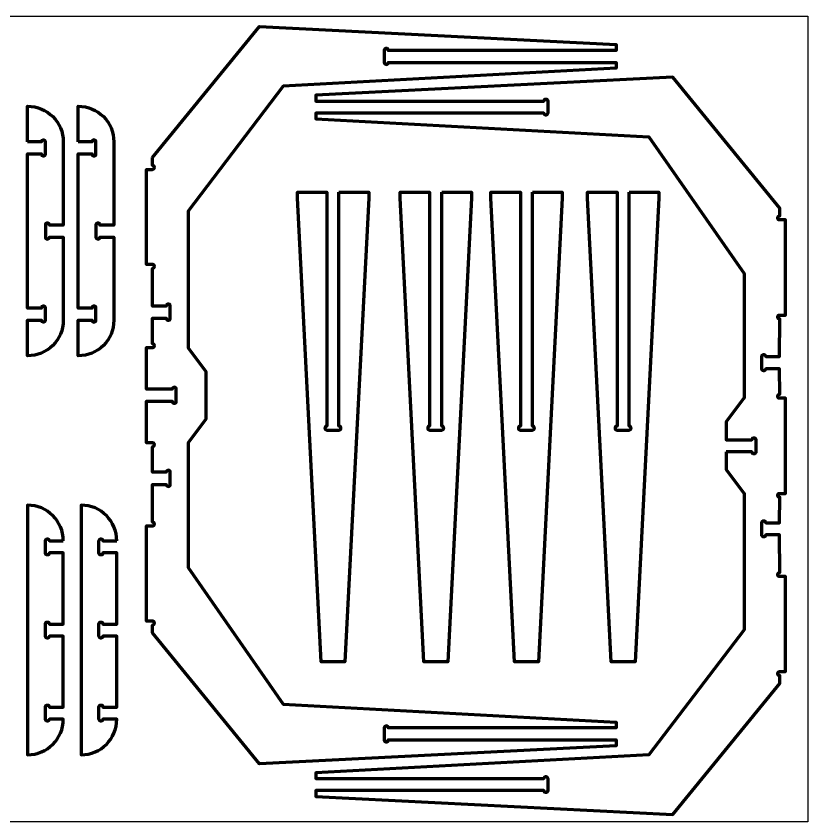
# Model space of a CAD drawing. Header units: inches. Extents: x -1115 to 1325, y -462 to 759.
# Drawn here: x 127 to 1325, y -462 to 759 of the extents above; entities that cross this region are included whole.
import ezdxf

# ---------------------------------------------------------------- set-up
doc = ezdxf.new("R2010")
doc.units = ezdxf.units.IN
doc.header["$MEASUREMENT"] = 0
doc.layers.add('02_6MM_TOOL_THROUGH_OUTSIDE', color=7, linetype='Continuous')
doc.layers.add('03_BOARD_18MM_BIRCH_PLY', color=7, linetype='Continuous')

# ---------------------------------------------------------------- blocks, each defined once
blk = doc.blocks.new('block 4')
at = {"layer": '03_BOARD_18MM_BIRCH_PLY', "color": 168, "lineweight": 25, "true_color": 0x101110}
blk.add_lwpolyline([(1325.4, -461.6), (-1115.1, -461.6), (-1115.1, 758.6), (1325.4, 758.6), (1325.4, -461.6)], dxfattribs=at)
blk = doc.blocks.new('block 3')
at = {"layer": '03_BOARD_18MM_BIRCH_PLY'}
blk.add_blockref('block 4', (0, 0), dxfattribs=at)
blk = doc.blocks.new('block 2')
at = {"layer": '03_BOARD_18MM_BIRCH_PLY'}
blk.add_blockref('block 3', (0, 0), dxfattribs=at)
blk = doc.blocks.new('block 7')
at = {"layer": '03_BOARD_18MM_BIRCH_PLY', "color": 168, "lineweight": 25, "true_color": 0x101110}
blk.add_lwpolyline([(1325.4, -461.6), (-1115.1, -461.6), (-1115.1, 758.6), (1325.4, 758.6), (1325.4, -461.6)], dxfattribs=at)
blk = doc.blocks.new('block 6')
at = {"layer": '03_BOARD_18MM_BIRCH_PLY'}
blk.add_blockref('block 7', (0, 0), dxfattribs=at)
blk = doc.blocks.new('block 5')
at = {"layer": '03_BOARD_18MM_BIRCH_PLY'}
blk.add_blockref('block 6', (0, 0), dxfattribs=at)
blk = doc.blocks.new('block 10')
at = {"layer": '02_6MM_TOOL_THROUGH_OUTSIDE', "color": 7, "lineweight": 140, "true_color": 0xffffff}
blk.add_open_spline([(1054.7, 491.8), (1054.7, 491.8), (1054.7, 137.7), (1054.7, 137.7), (1056.4, 137.7), (1057.7, 136.4), (1057.7, 134.7), (1057.7, 133.1), (1056.4, 131.7), (1054.7, 131.7), (1054.7, 131.7), (1054.7, 131.7), (1054.7, 131.7), (1054.7, 131.7), (1036.4, 131.7), (1036.4, 131.7), (1036.4, 131.7), (1036.4, 131.7), (1036.4, 131.7), (1034.8, 131.7), (1033.4, 133.1), (1033.4, 134.7), (1033.4, 136.4), (1034.8, 137.7), (1036.4, 137.7), (1036.4, 137.7), (1036.4, 491.8), (1036.4, 491.8), (1036.4, 491.8), (991.7, 491.8), (991.7, 491.8), (991.7, 491.8), (991.7, 482.8), (991.7, 482.8), (991.7, 482.8), (1027.7, -219.3), (1027.7, -219.3), (1027.7, -219.3), (1063.7, -219.3), (1063.7, -219.3), (1063.7, -219.3), (1099.7, 482.8), (1099.7, 482.8), (1099.7, 482.8), (1099.7, 491.8), (1099.7, 491.8), (1099.7, 491.8), (1054.7, 491.8), (1054.7, 491.8)], degree=3, knots=[0, 0, 0, 0, 1, 1, 1, 2, 2, 2, 3, 3, 3, 4, 4, 4, 5, 5, 5, 6, 6, 6, 7, 7, 7, 8, 8, 8, 9, 9, 9, 10, 10, 10, 11, 11, 11, 12, 12, 12, 13, 13, 13, 14, 14, 14, 15, 15, 15, 16, 16, 16, 16], dxfattribs=at)
blk = doc.blocks.new('block 9')
at = {"layer": '02_6MM_TOOL_THROUGH_OUTSIDE'}
blk.add_blockref('block 10', (0, 0), dxfattribs=at)
blk = doc.blocks.new('block 8')
at = {"layer": '02_6MM_TOOL_THROUGH_OUTSIDE'}
blk.add_blockref('block 9', (0, 0), dxfattribs=at)
blk = doc.blocks.new('block 13')
at = {"layer": '02_6MM_TOOL_THROUGH_OUTSIDE', "color": 7, "lineweight": 140, "true_color": 0xffffff}
blk.add_open_spline([(908.3, 491.8), (908.3, 491.8), (908.3, 137.7), (908.3, 137.7), (910, 137.7), (911.3, 136.4), (911.3, 134.7), (911.3, 133.1), (910, 131.7), (908.3, 131.7), (908.3, 131.7), (908.3, 131.7), (908.3, 131.7), (908.3, 131.7), (890, 131.7), (890, 131.7), (890, 131.7), (890, 131.7), (890, 131.7), (888.3, 131.7), (887, 133.1), (887, 134.7), (887, 136.4), (888.3, 137.7), (890, 137.7), (890, 137.7), (890, 491.8), (890, 491.8), (890, 491.8), (845.3, 491.8), (845.3, 491.8), (845.3, 491.8), (845.3, 482.8), (845.3, 482.8), (845.3, 482.8), (881.3, -219.3), (881.3, -219.3), (881.3, -219.3), (917.3, -219.3), (917.3, -219.3), (917.3, -219.3), (953.3, 482.8), (953.3, 482.8), (953.3, 482.8), (953.3, 491.8), (953.3, 491.8), (953.3, 491.8), (908.3, 491.8), (908.3, 491.8)], degree=3, knots=[0, 0, 0, 0, 1, 1, 1, 2, 2, 2, 3, 3, 3, 4, 4, 4, 5, 5, 5, 6, 6, 6, 7, 7, 7, 8, 8, 8, 9, 9, 9, 10, 10, 10, 11, 11, 11, 12, 12, 12, 13, 13, 13, 14, 14, 14, 15, 15, 15, 16, 16, 16, 16], dxfattribs=at)
blk = doc.blocks.new('block 12')
at = {"layer": '02_6MM_TOOL_THROUGH_OUTSIDE'}
blk.add_blockref('block 13', (0, 0), dxfattribs=at)
blk = doc.blocks.new('block 11')
at = {"layer": '02_6MM_TOOL_THROUGH_OUTSIDE'}
blk.add_blockref('block 12', (0, 0), dxfattribs=at)
blk = doc.blocks.new('block 16')
at = {"layer": '02_6MM_TOOL_THROUGH_OUTSIDE', "color": 7, "lineweight": 140, "true_color": 0xffffff}
blk.add_open_spline([(771, 491.8), (771, 491.8), (771, 137.7), (771, 137.7), (772.7, 137.7), (774, 136.4), (774, 134.7), (774, 133.1), (772.7, 131.7), (771, 131.7), (771, 131.7), (771, 131.7), (771, 131.7), (771, 131.7), (752.7, 131.7), (752.7, 131.7), (752.7, 131.7), (752.7, 131.7), (752.7, 131.7), (751.1, 131.7), (749.7, 133.1), (749.7, 134.7), (749.7, 136.4), (751.1, 137.7), (752.7, 137.7), (752.7, 137.7), (752.7, 491.8), (752.7, 491.8), (752.7, 491.8), (708, 491.8), (708, 491.8), (708, 491.8), (708, 482.8), (708, 482.8), (708, 482.8), (744, -219.3), (744, -219.3), (744, -219.3), (780, -219.3), (780, -219.3), (780, -219.3), (816, 482.8), (816, 482.8), (816, 482.8), (816, 491.8), (816, 491.8), (816, 491.8), (771, 491.8), (771, 491.8)], degree=3, knots=[0, 0, 0, 0, 1, 1, 1, 2, 2, 2, 3, 3, 3, 4, 4, 4, 5, 5, 5, 6, 6, 6, 7, 7, 7, 8, 8, 8, 9, 9, 9, 10, 10, 10, 11, 11, 11, 12, 12, 12, 13, 13, 13, 14, 14, 14, 15, 15, 15, 16, 16, 16, 16], dxfattribs=at)
blk = doc.blocks.new('block 15')
at = {"layer": '02_6MM_TOOL_THROUGH_OUTSIDE'}
blk.add_blockref('block 16', (0, 0), dxfattribs=at)
blk = doc.blocks.new('block 14')
at = {"layer": '02_6MM_TOOL_THROUGH_OUTSIDE'}
blk.add_blockref('block 15', (0, 0), dxfattribs=at)
blk = doc.blocks.new('block 19')
at = {"layer": '02_6MM_TOOL_THROUGH_OUTSIDE', "color": 7, "lineweight": 140, "true_color": 0xffffff}
blk.add_open_spline([(615.4, 491.8), (615.4, 491.8), (615.4, 137.7), (615.4, 137.7), (617.1, 137.7), (618.4, 136.4), (618.4, 134.7), (618.4, 133.1), (617.1, 131.7), (615.4, 131.7), (615.4, 131.7), (615.4, 131.7), (615.4, 131.7), (615.4, 131.7), (597.1, 131.7), (597.1, 131.7), (597.1, 131.7), (597.1, 131.7), (597.1, 131.7), (595.5, 131.7), (594.1, 133.1), (594.1, 134.7), (594.1, 136.4), (595.5, 137.7), (597.1, 137.7), (597.1, 137.7), (597.1, 491.8), (597.1, 491.8), (597.1, 491.8), (552.4, 491.8), (552.4, 491.8), (552.4, 491.8), (552.4, 482.8), (552.4, 482.8), (552.4, 482.8), (588.4, -219.3), (588.4, -219.3), (588.4, -219.3), (624.4, -219.3), (624.4, -219.3), (624.4, -219.3), (660.4, 482.8), (660.4, 482.8), (660.4, 482.8), (660.4, 491.8), (660.4, 491.8), (660.4, 491.8), (615.4, 491.8), (615.4, 491.8)], degree=3, knots=[0, 0, 0, 0, 1, 1, 1, 2, 2, 2, 3, 3, 3, 4, 4, 4, 5, 5, 5, 6, 6, 6, 7, 7, 7, 8, 8, 8, 9, 9, 9, 10, 10, 10, 11, 11, 11, 12, 12, 12, 13, 13, 13, 14, 14, 14, 15, 15, 15, 16, 16, 16, 16], dxfattribs=at)
blk = doc.blocks.new('block 18')
at = {"layer": '02_6MM_TOOL_THROUGH_OUTSIDE'}
blk.add_blockref('block 19', (0, 0), dxfattribs=at)
blk = doc.blocks.new('block 17')
at = {"layer": '02_6MM_TOOL_THROUGH_OUTSIDE'}
blk.add_blockref('block 18', (0, 0), dxfattribs=at)
blk = doc.blocks.new('block 21')
at = {"layer": '02_6MM_TOOL_THROUGH_OUTSIDE', "color": 7, "lineweight": 140, "true_color": 0xffffff}
blk.add_open_spline([(332.9, 544.6), (332.9, 544.6), (332.9, 532.6), (332.9, 532.6), (334.6, 532.6), (335.9, 531.3), (335.9, 529.6), (335.9, 528), (334.6, 526.6), (332.9, 526.6), (332.9, 526.6), (323.9, 526.6), (323.9, 526.6), (323.9, 526.6), (323.9, 382.6), (323.9, 382.6), (323.9, 382.6), (332.9, 382.6), (332.9, 382.6), (334.6, 382.6), (335.9, 381.3), (335.9, 379.6), (335.9, 377.9), (334.6, 376.6), (332.9, 376.6), (332.9, 376.6), (333, 319.5), (333, 319.5), (333, 319.5), (354, 319.5), (354, 319.5), (354, 321.2), (355.4, 322.5), (357, 322.5), (358.7, 322.5), (360, 321.2), (360, 319.5), (360, 319.5), (360, 301.2), (360, 301.2), (360, 299.6), (358.7, 298.2), (357, 298.2), (355.4, 298.2), (354, 299.6), (354, 301.2), (354, 301.2), (333, 301.2), (333, 301.2), (333, 301.2), (332.9, 262.6), (332.9, 262.6), (334.6, 262.6), (335.9, 261.2), (335.9, 259.6), (335.9, 257.9), (334.6, 256.6), (332.9, 256.6), (332.9, 256.6), (323.9, 256.6), (323.9, 256.6), (323.9, 256.6), (323.9, 193.6), (323.9, 193.6), (323.9, 193.6), (363, 193.6), (363, 193.6), (363, 195.2), (364.4, 196.6), (366, 196.6), (367.7, 196.6), (369, 195.2), (369, 193.6), (369, 193.6), (369, 175.3), (369, 175.3), (369, 173.6), (367.7, 172.3), (366, 172.3), (364.4, 172.3), (363, 173.6), (363, 175.3), (363, 175.3), (323.9, 175.3), (323.9, 175.3), (323.9, 175.3), (323.9, 112.5), (323.9, 112.5), (323.9, 112.5), (332.9, 112.5), (332.9, 112.5), (334.6, 112.5), (335.9, 111.2), (335.9, 109.5), (335.9, 107.9), (334.6, 106.5), (332.9, 106.5), (332.9, 106.5), (333, 67.8), (333, 67.8), (333, 67.8), (354, 67.8), (354, 67.8), (354, 69.5), (355.4, 70.8), (357, 70.8), (358.7, 70.8), (360, 69.5), (360, 67.8), (360, 67.8), (360, 49.5), (360, 49.5), (360, 47.8), (358.7, 46.5), (357, 46.5), (355.4, 46.5), (354, 47.8), (354, 49.5), (354, 49.5), (333, 49.5), (333, 49.5), (333, 49.5), (332.9, -7.5), (332.9, -7.5), (334.6, -7.5), (335.9, -8.8), (335.9, -10.5), (335.9, -12.1), (334.6, -13.5), (332.9, -13.5), (332.9, -13.5), (323.9, -13.5), (323.9, -13.5), (323.9, -13.5), (323.9, -157.5), (323.9, -157.5), (323.9, -157.5), (332.9, -157.5), (332.9, -157.5), (334.6, -157.5), (335.9, -158.8), (335.9, -160.5), (335.9, -162.2), (334.6, -163.5), (332.9, -163.5), (332.9, -163.5), (332.9, -175.5), (332.9, -175.5), (332.9, -175.5), (495, -373.5), (495, -373.5), (495, -373.5), (1035.1, -346.5), (1035.1, -346.5), (1035.1, -346.5), (1035.1, -337.5), (1035.1, -337.5), (1035.1, -337.5), (690, -337.5), (690, -337.5), (690, -339.2), (688.7, -340.5), (687, -340.5), (685.4, -340.5), (684, -339.2), (684, -337.5), (684, -337.5), (684, -319.2), (684, -319.2), (684, -317.6), (685.4, -316.2), (687, -316.2), (688.7, -316.2), (690, -317.6), (690, -319.2), (690, -319.2), (1035.1, -319.2), (1035.1, -319.2), (1035.1, -319.2), (1035.1, -310.5), (1035.1, -310.5), (1035.1, -310.5), (531, -283.5), (531, -283.5), (531, -283.5), (387, -76.6), (387, -76.6), (387, -76.6), (387, 112.5), (387, 112.5), (387, 112.5), (387, 112.5), (387, 112.5), (387, 112.5), (414, 148.5), (414, 148.5), (414, 148.5), (414, 220.5), (414, 220.5), (414, 220.5), (387, 256.4), (387, 256.4), (387, 256.4), (387, 256.4), (387, 256.4), (387, 256.4), (387, 463.5), (387, 463.5), (387, 463.5), (531, 652.7), (531, 652.7), (531, 652.7), (1035.1, 679.7), (1035.1, 679.7), (1035.1, 679.7), (1035.1, 688.4), (1035.1, 688.4), (1035.1, 688.4), (690, 688.4), (690, 688.4), (690, 686.7), (688.7, 685.4), (687, 685.4), (685.4, 685.4), (684, 686.7), (684, 688.4), (684, 688.4), (684, 706.7), (684, 706.7), (684, 708.3), (685.4, 709.7), (687, 709.7), (688.7, 709.7), (690, 708.3), (690, 706.7), (690, 706.7), (1035.1, 706.7), (1035.1, 706.7), (1035.1, 706.7), (1035.1, 715.7), (1035.1, 715.7), (1035.1, 715.7), (495, 742.7), (495, 742.7), (495, 742.7), (332.9, 544.6), (332.9, 544.6)], degree=3, knots=[0, 0, 0, 0, 1, 1, 1, 2, 2, 2, 3, 3, 3, 4, 4, 4, 5, 5, 5, 6, 6, 6, 7, 7, 7, 8, 8, 8, 9, 9, 9, 10, 10, 10, 11, 11, 11, 12, 12, 12, 13, 13, 13, 14, 14, 14, 15, 15, 15, 16, 16, 16, 17, 17, 17, 18, 18, 18, 19, 19, 19, 20, 20, 20, 21, 21, 21, 22, 22, 22, 23, 23, 23, 24, 24, 24, 25, 25, 25, 26, 26, 26, 27, 27, 27, 28, 28, 28, 29, 29, 29, 30, 30, 30, 31, 31, 31, 32, 32, 32, 33, 33, 33, 34, 34, 34, 35, 35, 35, 36, 36, 36, 37, 37, 37, 38, 38, 38, 39, 39, 39, 40, 40, 40, 41, 41, 41, 42, 42, 42, 43, 43, 43, 44, 44, 44, 45, 45, 45, 46, 46, 46, 47, 47, 47, 48, 48, 48, 49, 49, 49, 50, 50, 50, 51, 51, 51, 52, 52, 52, 53, 53, 53, 54, 54, 54, 55, 55, 55, 56, 56, 56, 57, 57, 57, 58, 58, 58, 59, 59, 59, 60, 60, 60, 61, 61, 61, 62, 62, 62, 63, 63, 63, 64, 64, 64, 65, 65, 65, 66, 66, 66, 67, 67, 67, 68, 68, 68, 69, 69, 69, 70, 70, 70, 71, 71, 71, 72, 72, 72, 73, 73, 73, 74, 74, 74, 75, 75, 75, 76, 76, 76, 77, 77, 77, 78, 78, 78, 79, 79, 79, 80, 80, 80, 81, 81, 81, 82, 82, 82, 82], dxfattribs=at)
blk = doc.blocks.new('block 22')
at = {"layer": '02_6MM_TOOL_THROUGH_OUTSIDE', "color": 7, "lineweight": 140, "true_color": 0xffffff}
blk.add_open_spline([(1201.6, 98.7), (1201.6, 98.7), (1240.7, 98.7), (1240.7, 98.7), (1240.7, 97), (1242, 95.7), (1243.7, 95.7), (1245.3, 95.7), (1246.7, 97), (1246.7, 98.7), (1246.7, 98.7), (1246.7, 117), (1246.7, 117), (1246.7, 118.6), (1245.3, 120), (1243.7, 120), (1242, 120), (1240.7, 118.6), (1240.7, 117), (1240.7, 117), (1201.6, 117), (1201.6, 117), (1201.6, 117), (1201.6, 144), (1201.6, 144), (1201.6, 144), (1228.6, 180), (1228.6, 180), (1228.6, 180), (1228.7, 180), (1228.7, 180), (1228.7, 180), (1228.7, 369.1), (1228.7, 369.1), (1228.7, 369.1), (1084.6, 576), (1084.6, 576), (1084.6, 576), (580.5, 603), (580.5, 603), (580.5, 603), (580.5, 611.7), (580.5, 611.7), (580.5, 611.7), (925.6, 611.7), (925.6, 611.7), (925.6, 610.1), (927, 608.7), (928.6, 608.7), (930.3, 608.7), (931.6, 610.1), (931.6, 611.7), (931.6, 611.7), (931.6, 630), (931.6, 630), (931.6, 631.7), (930.3, 633), (928.6, 633), (927, 633), (925.6, 631.7), (925.6, 630), (925.6, 630), (580.5, 630), (580.5, 630), (580.5, 630), (580.5, 639), (580.5, 639), (580.5, 639), (1120.7, 666), (1120.7, 666), (1120.7, 666), (1282.7, 468), (1282.7, 468), (1282.7, 468), (1282.7, 456), (1282.7, 456), (1281, 456), (1279.7, 454.7), (1279.7, 453), (1279.7, 451.3), (1281, 450), (1282.7, 450), (1282.7, 450), (1291.7, 450), (1291.7, 450), (1291.7, 450), (1291.7, 306), (1291.7, 306), (1291.7, 306), (1282.7, 306), (1282.7, 306), (1281, 306), (1279.7, 304.6), (1279.7, 303), (1279.7, 301.3), (1281, 300), (1282.7, 300), (1282.7, 300), (1282.6, 243), (1282.6, 243), (1282.6, 243), (1261.6, 243), (1261.6, 243), (1261.6, 244.7), (1260.3, 246), (1258.6, 246), (1256.9, 246), (1255.6, 244.7), (1255.6, 243), (1255.6, 243), (1255.6, 224.7), (1255.6, 224.7), (1255.6, 223), (1256.9, 221.7), (1258.6, 221.7), (1260.3, 221.7), (1261.6, 223), (1261.6, 224.7), (1261.6, 224.7), (1282.6, 224.7), (1282.6, 224.7), (1282.6, 224.7), (1282.7, 186), (1282.7, 186), (1281, 186), (1279.7, 184.6), (1279.7, 183), (1279.7, 181.3), (1281, 179.9), (1282.7, 179.9), (1282.7, 179.9), (1291.7, 179.9), (1291.7, 179.9), (1291.7, 179.9), (1291.7, 35.9), (1291.7, 35.9), (1291.7, 35.9), (1282.7, 35.9), (1282.7, 35.9), (1281, 35.9), (1279.7, 34.6), (1279.7, 32.9), (1279.7, 31.3), (1281, 29.9), (1282.7, 29.9), (1282.7, 29.9), (1282.6, -8.7), (1282.6, -8.7), (1282.6, -8.7), (1261.6, -8.7), (1261.6, -8.7), (1261.6, -7.1), (1260.3, -5.7), (1258.6, -5.7), (1256.9, -5.7), (1255.6, -7.1), (1255.6, -8.7), (1255.6, -8.7), (1255.6, -27), (1255.6, -27), (1255.6, -28.7), (1256.9, -30), (1258.6, -30), (1260.3, -30), (1261.6, -28.7), (1261.6, -27), (1261.6, -27), (1282.6, -27), (1282.6, -27), (1282.6, -27), (1282.7, -84.1), (1282.7, -84.1), (1281, -84.1), (1279.7, -85.4), (1279.7, -87.1), (1279.7, -88.8), (1281, -90.1), (1282.7, -90.1), (1282.7, -90.1), (1291.7, -90.1), (1291.7, -90.1), (1291.7, -90.1), (1291.7, -234.1), (1291.7, -234.1), (1291.7, -234.1), (1282.7, -234.1), (1282.7, -234.1), (1281, -234.1), (1279.7, -235.5), (1279.7, -237.1), (1279.7, -238.8), (1281, -240.1), (1282.7, -240.1), (1282.7, -240.1), (1282.7, -252.1), (1282.7, -252.1), (1282.7, -252.1), (1120.7, -450.2), (1120.7, -450.2), (1120.7, -450.2), (580.5, -423.2), (580.5, -423.2), (580.5, -423.2), (580.5, -414.2), (580.5, -414.2), (580.5, -414.2), (925.6, -414.2), (925.6, -414.2), (925.6, -415.8), (927, -417.2), (928.6, -417.2), (930.3, -417.2), (931.6, -415.8), (931.6, -414.2), (931.6, -414.2), (931.6, -395.9), (931.6, -395.9), (931.6, -394.2), (930.3, -392.9), (928.6, -392.9), (927, -392.9), (925.6, -394.2), (925.6, -395.9), (925.6, -395.9), (580.5, -395.9), (580.5, -395.9), (580.5, -395.9), (580.5, -387.2), (580.5, -387.2), (580.5, -387.2), (1084.6, -360.2), (1084.6, -360.2), (1084.6, -360.2), (1228.7, -171), (1228.7, -171), (1228.7, -171), (1228.7, 36.1), (1228.7, 36.1), (1228.7, 36.1), (1228.6, 36.1), (1228.6, 36.1), (1228.6, 36.1), (1201.6, 72), (1201.6, 72), (1201.6, 72), (1201.6, 98.7), (1201.6, 98.7)], degree=3, knots=[0, 0, 0, 0, 1, 1, 1, 2, 2, 2, 3, 3, 3, 4, 4, 4, 5, 5, 5, 6, 6, 6, 7, 7, 7, 8, 8, 8, 9, 9, 9, 10, 10, 10, 11, 11, 11, 12, 12, 12, 13, 13, 13, 14, 14, 14, 15, 15, 15, 16, 16, 16, 17, 17, 17, 18, 18, 18, 19, 19, 19, 20, 20, 20, 21, 21, 21, 22, 22, 22, 23, 23, 23, 24, 24, 24, 25, 25, 25, 26, 26, 26, 27, 27, 27, 28, 28, 28, 29, 29, 29, 30, 30, 30, 31, 31, 31, 32, 32, 32, 33, 33, 33, 34, 34, 34, 35, 35, 35, 36, 36, 36, 37, 37, 37, 38, 38, 38, 39, 39, 39, 40, 40, 40, 41, 41, 41, 42, 42, 42, 43, 43, 43, 44, 44, 44, 45, 45, 45, 46, 46, 46, 47, 47, 47, 48, 48, 48, 49, 49, 49, 50, 50, 50, 51, 51, 51, 52, 52, 52, 53, 53, 53, 54, 54, 54, 55, 55, 55, 56, 56, 56, 57, 57, 57, 58, 58, 58, 59, 59, 59, 60, 60, 60, 61, 61, 61, 62, 62, 62, 63, 63, 63, 64, 64, 64, 65, 65, 65, 66, 66, 66, 67, 67, 67, 68, 68, 68, 69, 69, 69, 70, 70, 70, 71, 71, 71, 72, 72, 72, 73, 73, 73, 74, 74, 74, 75, 75, 75, 76, 76, 76, 77, 77, 77, 78, 78, 78, 79, 79, 79, 80, 80, 80, 81, 81, 81, 82, 82, 82, 82], dxfattribs=at)
blk = doc.blocks.new('block 23')
at = {"layer": '02_6MM_TOOL_THROUGH_OUTSIDE', "color": 7, "lineweight": 140, "true_color": 0xffffff}
blk.add_open_spline([(198, -36), (198, -36), (177, -36), (177, -36), (177, -34.4), (175.7, -33), (174, -33), (172.3, -33), (171, -34.4), (171, -36), (171, -36), (171, -54.3), (171, -54.3), (171, -56), (172.3, -57.3), (174, -57.3), (175.7, -57.3), (177, -56), (177, -54.3), (177, -54.3), (198, -54.3), (198, -54.3), (198, -54.3), (198, -162), (198, -162), (198, -162), (176.9, -162), (176.9, -162), (176.9, -160.4), (175.6, -159), (173.9, -159), (172.3, -159), (170.9, -160.4), (170.9, -162), (170.9, -162), (170.9, -180.3), (170.9, -180.3), (170.9, -182), (172.3, -183.3), (173.9, -183.3), (175.6, -183.3), (176.9, -182), (176.9, -180.3), (176.9, -180.3), (198, -180.3), (198, -180.3), (198, -180.3), (198, -287.7), (198, -287.7), (198, -287.7), (177, -287.7), (177, -287.7), (177, -286.1), (175.7, -284.7), (174, -284.7), (172.3, -284.7), (171, -286.1), (171, -287.7), (171, -287.7), (171, -306), (171, -306), (171, -307.7), (172.3, -309), (174, -309), (175.7, -309), (177, -307.7), (177, -306), (177, -306), (198, -306), (198, -306), (198, -335.9), (173.8, -360), (144, -360), (144, -360), (144, 18), (144, 18), (173.8, 18), (198, -6.2), (198, -36)], degree=3, knots=[0, 0, 0, 0, 1, 1, 1, 2, 2, 2, 3, 3, 3, 4, 4, 4, 5, 5, 5, 6, 6, 6, 7, 7, 7, 8, 8, 8, 9, 9, 9, 10, 10, 10, 11, 11, 11, 12, 12, 12, 13, 13, 13, 14, 14, 14, 15, 15, 15, 16, 16, 16, 17, 17, 17, 18, 18, 18, 19, 19, 19, 20, 20, 20, 21, 21, 21, 22, 22, 22, 23, 23, 23, 24, 24, 24, 25, 25, 25, 26, 26, 26, 26], dxfattribs=at)
blk = doc.blocks.new('block 24')
at = {"layer": '02_6MM_TOOL_THROUGH_OUTSIDE', "color": 7, "lineweight": 140, "true_color": 0xffffff}
blk.add_open_spline([(279, -36), (279, -36), (258, -36), (258, -36), (258, -34.4), (256.7, -33), (255, -33), (253.4, -33), (252, -34.4), (252, -36), (252, -36), (252, -54.3), (252, -54.3), (252, -56), (253.4, -57.3), (255, -57.3), (256.7, -57.3), (258, -56), (258, -54.3), (258, -54.3), (279, -54.3), (279, -54.3), (279, -54.3), (279, -162), (279, -162), (279, -162), (257.9, -162), (257.9, -162), (257.9, -160.4), (256.6, -159), (254.9, -159), (253.3, -159), (251.9, -160.4), (251.9, -162), (251.9, -162), (251.9, -180.3), (251.9, -180.3), (251.9, -182), (253.3, -183.3), (254.9, -183.3), (256.6, -183.3), (257.9, -182), (257.9, -180.3), (257.9, -180.3), (279, -180.3), (279, -180.3), (279, -180.3), (279, -287.7), (279, -287.7), (279, -287.7), (258, -287.7), (258, -287.7), (258, -286.1), (256.7, -284.7), (255, -284.7), (253.4, -284.7), (252, -286.1), (252, -287.7), (252, -287.7), (252, -306), (252, -306), (252, -307.7), (253.4, -309), (255, -309), (256.7, -309), (258, -307.7), (258, -306), (258, -306), (279, -306), (279, -306), (279, -335.9), (254.8, -360), (225, -360), (225, -360), (225, 18), (225, 18), (254.8, 18), (279, -6.2), (279, -36)], degree=3, knots=[0, 0, 0, 0, 1, 1, 1, 2, 2, 2, 3, 3, 3, 4, 4, 4, 5, 5, 5, 6, 6, 6, 7, 7, 7, 8, 8, 8, 9, 9, 9, 10, 10, 10, 11, 11, 11, 12, 12, 12, 13, 13, 13, 14, 14, 14, 15, 15, 15, 16, 16, 16, 17, 17, 17, 18, 18, 18, 19, 19, 19, 20, 20, 20, 21, 21, 21, 22, 22, 22, 23, 23, 23, 24, 24, 24, 25, 25, 25, 26, 26, 26, 26], dxfattribs=at)
blk = doc.blocks.new('block 25')
at = {"layer": '02_6MM_TOOL_THROUGH_OUTSIDE', "color": 7, "lineweight": 140, "true_color": 0xffffff}
blk.add_open_spline([(144, 568.2), (144, 568.2), (165, 568.2), (165, 568.2), (165, 569.9), (166.3, 571.2), (168, 571.2), (169.7, 571.2), (171, 569.9), (171, 568.2), (171, 568.2), (171, 549.9), (171, 549.9), (171, 548.3), (169.7, 546.9), (168, 546.9), (166.3, 546.9), (165, 548.3), (165, 549.9), (165, 549.9), (144, 549.9), (144, 549.9), (144, 549.9), (144, 316.5), (144, 316.5), (144, 316.5), (165, 316.5), (165, 316.5), (165, 318.2), (166.3, 319.5), (168, 319.5), (169.7, 319.5), (171, 318.2), (171, 316.5), (171, 316.5), (171, 298.2), (171, 298.2), (171, 296.6), (169.7, 295.2), (168, 295.2), (166.3, 295.2), (165, 296.6), (165, 298.2), (165, 298.2), (144, 298.2), (144, 298.2), (144, 298.2), (144, 244.2), (144, 244.2), (173.8, 244.2), (198, 268.4), (198, 298.2), (198, 298.2), (198, 423.9), (198, 423.9), (198, 423.9), (176.9, 423.9), (176.9, 423.9), (176.9, 422.3), (175.6, 420.9), (173.9, 420.9), (172.3, 420.9), (170.9, 422.3), (170.9, 423.9), (170.9, 423.9), (170.9, 442.2), (170.9, 442.2), (170.9, 443.9), (172.3, 445.2), (173.9, 445.2), (175.6, 445.2), (176.9, 443.9), (176.9, 442.2), (176.9, 442.2), (198, 442.2), (198, 442.2), (198, 442.2), (198, 568.2), (198, 568.2), (198, 598.1), (173.8, 622.2), (144, 622.2), (144, 622.2), (144, 568.2), (144, 568.2)], degree=3, knots=[0, 0, 0, 0, 1, 1, 1, 2, 2, 2, 3, 3, 3, 4, 4, 4, 5, 5, 5, 6, 6, 6, 7, 7, 7, 8, 8, 8, 9, 9, 9, 10, 10, 10, 11, 11, 11, 12, 12, 12, 13, 13, 13, 14, 14, 14, 15, 15, 15, 16, 16, 16, 17, 17, 17, 18, 18, 18, 19, 19, 19, 20, 20, 20, 21, 21, 21, 22, 22, 22, 23, 23, 23, 24, 24, 24, 25, 25, 25, 26, 26, 26, 27, 27, 27, 28, 28, 28, 28], dxfattribs=at)
blk = doc.blocks.new('block 26')
at = {"layer": '02_6MM_TOOL_THROUGH_OUTSIDE', "color": 7, "lineweight": 140, "true_color": 0xffffff}
blk.add_open_spline([(220.5, 568.2), (220.5, 568.2), (241.5, 568.2), (241.5, 568.2), (241.5, 569.9), (242.9, 571.2), (244.5, 571.2), (246.2, 571.2), (247.5, 569.9), (247.5, 568.2), (247.5, 568.2), (247.5, 549.9), (247.5, 549.9), (247.5, 548.3), (246.2, 546.9), (244.5, 546.9), (242.9, 546.9), (241.5, 548.3), (241.5, 549.9), (241.5, 549.9), (220.5, 549.9), (220.5, 549.9), (220.5, 549.9), (220.5, 316.5), (220.5, 316.5), (220.5, 316.5), (241.5, 316.5), (241.5, 316.5), (241.5, 318.2), (242.9, 319.5), (244.5, 319.5), (246.2, 319.5), (247.5, 318.2), (247.5, 316.5), (247.5, 316.5), (247.5, 298.2), (247.5, 298.2), (247.5, 296.6), (246.2, 295.2), (244.5, 295.2), (242.9, 295.2), (241.5, 296.6), (241.5, 298.2), (241.5, 298.2), (220.5, 298.2), (220.5, 298.2), (220.5, 298.2), (220.5, 244.2), (220.5, 244.2), (250.3, 244.2), (274.5, 268.4), (274.5, 298.2), (274.5, 298.2), (274.5, 423.9), (274.5, 423.9), (274.5, 423.9), (253.4, 423.9), (253.4, 423.9), (253.4, 422.3), (252.1, 420.9), (250.4, 420.9), (248.8, 420.9), (247.4, 422.3), (247.4, 423.9), (247.4, 423.9), (247.4, 442.2), (247.4, 442.2), (247.4, 443.9), (248.8, 445.2), (250.4, 445.2), (252.1, 445.2), (253.4, 443.9), (253.4, 442.2), (253.4, 442.2), (274.5, 442.2), (274.5, 442.2), (274.5, 442.2), (274.5, 568.2), (274.5, 568.2), (274.5, 598.1), (250.3, 622.2), (220.5, 622.2), (220.5, 622.2), (220.5, 568.2), (220.5, 568.2)], degree=3, knots=[0, 0, 0, 0, 1, 1, 1, 2, 2, 2, 3, 3, 3, 4, 4, 4, 5, 5, 5, 6, 6, 6, 7, 7, 7, 8, 8, 8, 9, 9, 9, 10, 10, 10, 11, 11, 11, 12, 12, 12, 13, 13, 13, 14, 14, 14, 15, 15, 15, 16, 16, 16, 17, 17, 17, 18, 18, 18, 19, 19, 19, 20, 20, 20, 21, 21, 21, 22, 22, 22, 23, 23, 23, 24, 24, 24, 25, 25, 25, 26, 26, 26, 27, 27, 27, 28, 28, 28, 28], dxfattribs=at)

msp = doc.modelspace()

# ---------------------------------------------------------------- block references
at = {"layer": '02_6MM_TOOL_THROUGH_OUTSIDE'}
for name in ['block 21', 'block 22', 'block 25', 'block 26', 'block 17', 'block 14', 'block 11', 'block 8', 'block 23', 'block 24']:
    msp.add_blockref(name, (0, 0), dxfattribs=at)
at = {"layer": '03_BOARD_18MM_BIRCH_PLY'}
for name in ['block 2', 'block 5']:
    msp.add_blockref(name, (0, 0), dxfattribs=at)

doc.saveas('drawing.dxf')
